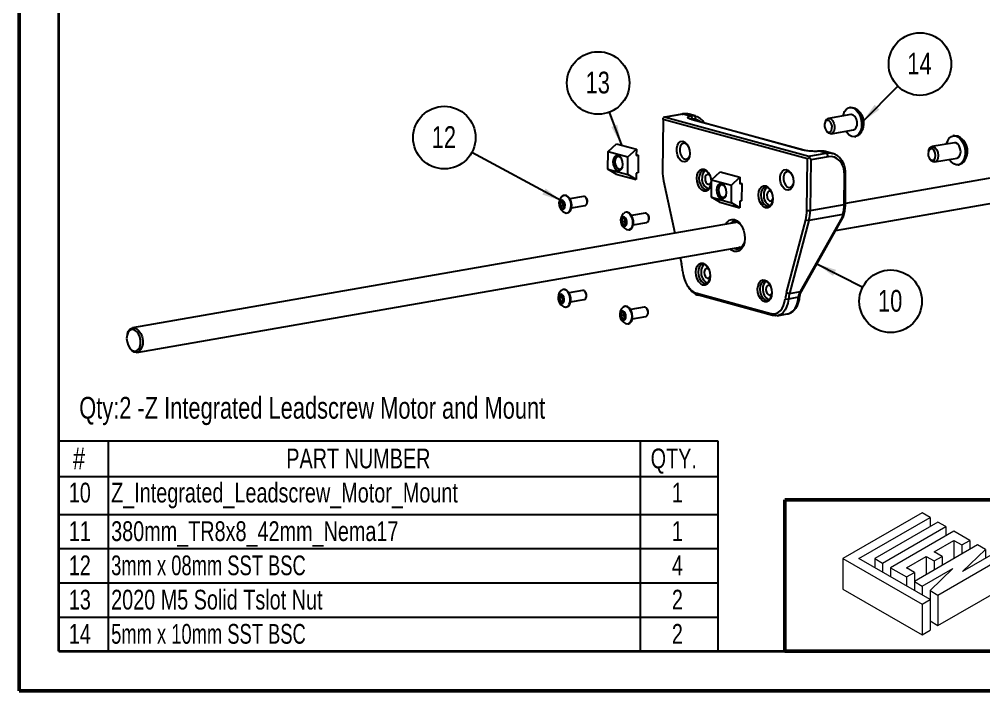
# Model space of a CAD drawing. Header units: millimetres. Extents: x 0 to 279, y 0 to 216.
# Drawn here: x 0 to 155.1, y 0 to 108 of the extents above; entities that cross this region are included whole.
import ezdxf

# ---------------------------------------------------------------- set-up
doc = ezdxf.new("R2010")
doc.units = ezdxf.units.MM
doc.layers.add('PAGE_BORDER', color=7, linetype='Continuous')
doc.layers.add('TITLE_BLOCK_BORDER', color=7, linetype='Continuous')
doc.styles.add('SLDTEXTSTYLE0', font='TXT', dxfattribs={"width": 0.75})
doc.styles.add('SLDTEXTSTYLE2', font='TXT', dxfattribs={"width": 0.694444})
doc.dimstyles.new('SLDDIMSTYLE0', dxfattribs={"dimtxt": 0.18, "dimasz": 3.302, "dimexe": 0, "dimexo": 0.0625, "dimgap": 0, "dimtad": 0, "dimtih": 1, "dimtoh": 1, "dimdec": 0, "dimrnd": 1e-09, "dimzin": 0, "dimdsep": 46, "dimtxsty": 'Standard', "dimsah": 1, "dimcen": 0.09, "dimadec": 0, "dimazin": 0, "dimtfac": 3.302, "dimtdec": 0, "dimtofl": 0, "dimtmove": 0, "dimatfit": 3, "dimfxl": 1, "dimfrac": 2, "dimtolj": 1, "dimtzin": 0, "dimarcsym": 0})

# ---------------------------------------------------------------- blocks, each defined once
blk = doc.blocks.new('Lien3D Logo')
at = {"color": 7, "linetype": 'Continuous', "lineweight": 18}
for p, q in [((10.61, 16.33), (0, 10.21)), ((2.13, 10.21), (11.67, 15.71)), ((11.67, 15.71), (10.61, 16.33)), ((11.67, 15.71), (11.67, 14.49)), ((12.73, 15.1), (4.26, 10.21)), ((5.32, 9.59), (13.8, 14.49)), ((13.8, 14.49), (12.73, 15.1)), ((13.8, 14.49), (13.8, 13.26)), ((14.86, 13.87), (6.38, 8.98)), ((16.99, 12.64), (14.86, 13.87)), ((18.05, 12.03), (9.57, 7.13)), ((12.22, 11.12), (14.86, 12.64)), ((14.86, 12.64), (15.93, 12.03)), ((14.86, 12.64), (14.86, 10.19)), ((15.93, 12.03), (16.99, 12.64)), ((15.93, 12.03), (15.93, 10.8)), ((16.99, 12.64), (16.99, 11.42)), ((19.12, 11.42), (18.05, 12.03)), ((8.51, 8.98), (11.15, 10.5)), ((11.15, 10.5), (12.22, 9.89)), ((11.15, 10.5), (11.15, 8.05)), ((13.28, 10.5), (12.22, 11.12)), ((12.22, 9.89), (13.28, 10.5)), ((13.28, 10.5), (13.28, 9.28)), ((16.04, 8.45), (19.12, 11.42)), ((20.15, 10.82), (16.04, 8.45)), ((19.12, 11.42), (19.12, 10.22)), ((21.21, 10.21), (20.15, 10.82)), ((0, 10.21), (0, 6.12)), ((0, 10.21), (10.61, 4.08)), ((11.67, 4.7), (2.13, 10.21)), ((4.26, 10.21), (4.26, 8.98)), ((4.26, 10.21), (5.32, 9.59)), ((5.32, 9.59), (5.32, 8.36)), ((12.22, 9.89), (12.22, 8.66)), ((12.73, 5.31), (21.21, 10.21)), ((21.21, 10.21), (21.21, 6.12)), ((6.38, 8.98), (8.51, 7.75)), ((6.38, 8.98), (6.38, 7.75)), ((9.57, 8.36), (8.51, 8.98)), ((8.51, 7.75), (9.57, 8.36)), ((9.57, 8.36), (9.57, 7.13)), ((10.64, 6.52), (14.75, 8.89)), ((14.75, 8.89), (11.67, 5.93)), ((8.51, 7.75), (8.51, 6.52)), ((9.57, 7.13), (10.64, 6.52)), ((9.57, 7.13), (9.57, 5.91)), ((10.64, 6.52), (10.64, 5.29)), ((0, 6.12), (10.61, 0)), ((11.67, 5.93), (12.73, 5.31)), ((11.67, 5.93), (11.67, 4.7)), ((12.73, 1.23), (21.21, 6.12)), ((12.73, 5.31), (12.73, 1.23)), ((10.61, 4.08), (11.67, 4.7)), ((10.61, 4.08), (10.61, 0)), ((11.67, 4.7), (11.67, 0.61)), ((11.67, 1.84), (12.73, 1.23)), ((10.61, 0), (11.67, 0.61))]:
    blk.add_line(p, q, dxfattribs=at)
blk = doc.blocks.new('SW_TABLEANNOTATION_18')
at = {"layer": 'TITLE_BLOCK_BORDER', "color": 0}
for p, q in [((0, 0), (0, -33.79)), ((106.01, 0), (0, 0)), ((7.92, 0), (7.92, -5.67)), ((93.49, 0), (93.49, -5.67)), ((106.01, -33.79), (106.01, 0)), ((0, -5.67), (106.01, -5.67)), ((7.92, -5.67), (7.92, -33.79)), ((93.49, -5.67), (93.49, -33.79)), ((0, -11.77), (106.01, -11.77)), ((0, -17.28), (106.01, -17.28)), ((0, -22.78), (106.01, -22.78)), ((0, -28.29), (106.01, -28.29)), ((0, -33.79), (106.01, -33.79))]:
    blk.add_line(p, q, dxfattribs=at)
at = {"layer": 'TITLE_BLOCK_BORDER', "color": 0, "attachment_point": 1}
for s, insert, char_height, style in [('#', (2.28, -1.02), 3.5, 'SLDTEXTSTYLE0'), ('PART NUMBER', (36.58, -1.19), 3.175, 'SLDTEXTSTYLE0'), ('QTY.', (95.17, -1.19), 3.175, 'SLDTEXTSTYLE0'), ('10', (1.61, -6.68), 3.175, 'SLDTEXTSTYLE0'), ('Z_Integrated_Leadscrew_Motor_Mount', (8.42, -6.68), 3.175, 'SLDTEXTSTYLE0'), ('1', (98.58, -6.68), 3.17, 'SLDTEXTSTYLE0'), ('11', (1.61, -12.88), 3.175, 'SLDTEXTSTYLE0'), ('380mm_TR8x8_42mm_Nema17', (8.42, -12.88), 3.175, 'SLDTEXTSTYLE0'), ('1', (98.58, -12.88), 3.17, 'SLDTEXTSTYLE0'), ('12', (1.61, -18.38), 3.175, 'SLDTEXTSTYLE0'), ('3mm x 08mm SST BSC', (8.42, -18.38), 3.175, 'SLDTEXTSTYLE2'), ('4', (98.58, -18.38), 3.17, 'SLDTEXTSTYLE0'), ('13', (1.61, -23.89), 3.175, 'SLDTEXTSTYLE0'), ('2020 M5 Solid Tslot Nut', (8.42, -23.89), 3.175, 'SLDTEXTSTYLE0'), ('2', (98.58, -23.89), 3.17, 'SLDTEXTSTYLE0'), ('14', (1.61, -29.39), 3.175, 'SLDTEXTSTYLE0'), ('5mm x 10mm SST BSC', (8.42, -29.39), 3.175, 'SLDTEXTSTYLE2'), ('2', (98.58, -29.39), 3.17, 'SLDTEXTSTYLE0')]:
    blk.add_mtext(s, dxfattribs=dict(at, insert=insert, char_height=char_height, style=style))
blk = doc.blocks.new('SW_NOTE_135')
at = {"layer": 'TITLE_BLOCK_BORDER', "color": 0}
blk.add_circle((-1.77, 4.71), 5.03, dxfattribs=at)
at = {"layer": 'TITLE_BLOCK_BORDER', "color": 0, "insert": (-1.84, 6.53), "char_height": 3.5, "attachment_point": 2, "style": 'SLDTEXTSTYLE0'}
blk.add_mtext('13', dxfattribs=at)
blk = doc.blocks.new('SW_NOTE_136')
at = {"layer": 'TITLE_BLOCK_BORDER', "color": 0}
blk.add_circle((4.49, -2.27), 5.03, dxfattribs=at)
at = {"layer": 'TITLE_BLOCK_BORDER', "color": 0, "insert": (4.42, -0.45), "char_height": 3.5, "attachment_point": 2, "style": 'SLDTEXTSTYLE0'}
blk.add_mtext('10', dxfattribs=at)
blk = doc.blocks.new('SW_NOTE_137')
at = {"layer": 'TITLE_BLOCK_BORDER', "color": 0}
blk.add_circle((3.55, 3.56), 5.03, dxfattribs=at)
at = {"layer": 'TITLE_BLOCK_BORDER', "color": 0, "insert": (3.48, 5.39), "char_height": 3.5, "attachment_point": 2, "style": 'SLDTEXTSTYLE0'}
blk.add_mtext('14', dxfattribs=at)
blk = doc.blocks.new('SW_NOTE_139')
at = {"layer": 'TITLE_BLOCK_BORDER', "color": 0}
blk.add_circle((-4.42, 2.39), 5.03, dxfattribs=at)
at = {"layer": 'TITLE_BLOCK_BORDER', "color": 0, "insert": (-4.49, 4.22), "char_height": 3.5, "attachment_point": 2, "style": 'SLDTEXTSTYLE0'}
blk.add_mtext('12', dxfattribs=at)

msp = doc.modelspace()

# ---------------------------------------------------------------- linework, layer by layer
at = {"color": 7, "linetype": 'Continuous', "lineweight": 50}
for q in [(0, 215.9), (279.4, 0)]:
    msp.add_line((0, 0), q, dxfattribs=at)
at = {"color": 7, "linetype": 'Continuous', "lineweight": 25}
for p, q in [((133.67, 93.78), (133.51, 93.75)), ((103.51, 91.84), (103.44, 83.55)), ((103.51, 91.84), (103.55, 92.13)), ((126.73, 85.51), (103.51, 91.84)), ((106.58, 92.72), (103.78, 92.23)), ((106.67, 92.72), (103.89, 92.23)), ((103.89, 92.23), (126.94, 85.95)), ((107.76, 92.42), (106.67, 92.72)), ((108.65, 92.41), (107.69, 92.67)), ((126.01, 86.93), (108.08, 91.82)), ((126.14, 86.92), (108.2, 91.81)), ((133.7, 92.64), (130.09, 92.01)), ((129.56, 91.41), (129.51, 91.22)), ((129.7, 90.1), (129.82, 89.94)), ((130.52, 89.55), (134.13, 90.18)), ((134.33, 89.07), (134.48, 89.1)), ((150.32, 89.24), (150.16, 89.21)), ((94.67, 86.69), (96.02, 87.95)), ((96.02, 87.95), (99.22, 87.08)), ((97.87, 85.82), (99.22, 87.08)), ((99.22, 87.08), (99.21, 86.05)), ((146.21, 86.87), (146.16, 86.68)), ((150.35, 88.11), (146.74, 87.48)), ((94.64, 83.86), (94.67, 86.69)), ((94.67, 86.69), (97.87, 85.82)), ((97.84, 82.99), (97.87, 85.82)), ((99.21, 86.19), (99.52, 86.11)), ((99.21, 86.05), (99.52, 86.11)), ((99.52, 86.11), (99.49, 83.28)), ((126.65, 77.23), (126.73, 85.51)), ((126.73, 85.51), (127.05, 85.72)), ((126.94, 85.95), (129.72, 86.43)), ((127.25, 85.37), (127.18, 77.21)), ((130.04, 85.86), (127.25, 85.37)), ((129.72, 86.43), (128.63, 86.73)), ((129.78, 86.65), (129.63, 86.69)), ((130.74, 86.39), (129.78, 86.65)), ((130.74, 86.39), (130.81, 86.37)), ((146.35, 85.57), (146.47, 85.4)), ((147.17, 85.01), (150.78, 85.64)), ((94.64, 83.86), (97.84, 82.99)), ((95.97, 83.07), (94.64, 83.86)), ((164.35, 83.83), (132.83, 78.33)), ((150.98, 84.54), (151.13, 84.56)), ((95.97, 83.07), (99.18, 82.2)), ((99.18, 82.2), (97.84, 82.99)), ((99.19, 83.23), (99.18, 82.2)), ((99.49, 83.28), (99.19, 83.23)), ((111.32, 82.15), (112.67, 83.41)), ((112.67, 83.41), (115.87, 82.54)), ((114.52, 81.28), (115.87, 82.54)), ((115.87, 82.54), (115.86, 81.52)), ((132.65, 78.17), (132.7, 82.91)), ((132.83, 78.25), (132.87, 83)), ((103.6, 81.96), (105.42, 73.55)), ((111.29, 79.33), (111.32, 82.15)), ((111.32, 82.15), (114.52, 81.28)), ((114.49, 78.45), (114.52, 81.28)), ((115.86, 81.65), (116.17, 81.57)), ((115.86, 81.52), (116.17, 81.57)), ((116.17, 81.57), (116.14, 78.74)), ((87.67, 79.64), (87.58, 79.62)), ((90.72, 79.48), (88.54, 79.1)), ((90.82, 79.48), (90.72, 79.48)), ((91.21, 79.15), (91.14, 79.25)), ((111.29, 79.33), (114.49, 78.45)), ((112.62, 78.54), (111.29, 79.33)), ((131.26, 74), (165.03, 79.89)), ((87.4, 78.54), (86.96, 78.46)), ((87.42, 77.97), (86.97, 77.89)), ((87.4, 78.54), (87.42, 77.97)), ((87.42, 77.97), (87.61, 77.77)), ((88.8, 77.62), (90.98, 78)), ((91.3, 78.37), (91.33, 78.49)), ((112.62, 78.54), (115.83, 77.66)), ((115.83, 77.66), (114.49, 78.45)), ((115.84, 78.69), (115.83, 77.66)), ((116.14, 78.74), (115.84, 78.69)), ((127.18, 77.21), (132.65, 78.17)), ((88.07, 76.81), (88.16, 76.83)), ((97.6, 76.93), (97.5, 76.91)), ((100.64, 76.78), (98.46, 76.4)), ((101.14, 76.44), (101.07, 76.54)), ((125.63, 64.19), (132.34, 76.15)), ((125.77, 64.2), (132.47, 76.16)), ((126.65, 77.23), (127.18, 77.21)), ((132.44, 76.55), (126.97, 75.59)), ((132.34, 76.15), (132.44, 76.55)), ((132.52, 76.27), (132.63, 76.67)), ((115.56, 75.32), (18.23, 58.34)), ((97.31, 75.39), (96.86, 75.32)), ((97.32, 75.92), (96.93, 75.86)), ((97.37, 75.93), (97.31, 75.39)), ((97.31, 75.39), (97.53, 75.05)), ((98.72, 74.92), (100.9, 75.3)), ((101.22, 75.66), (101.25, 75.78)), ((123.34, 64.02), (126.46, 75.73)), ((126.97, 75.59), (123.85, 63.88)), ((126.46, 75.73), (126.97, 75.59)), ((97.99, 74.11), (98.09, 74.12)), ((18.92, 54.4), (116.24, 71.38)), ((106.27, 69.64), (106.49, 68.61)), ((87.53, 64.52), (87.44, 64.5)), ((90.58, 64.36), (88.4, 63.98)), ((91.07, 64.03), (91, 64.13)), ((107.53, 64.98), (107.67, 64.78)), ((108.92, 63.89), (120.83, 60.64)), ((109.2, 63.57), (108.92, 63.89)), ((123.34, 64.02), (123.85, 63.88)), ((123.85, 63.88), (125.63, 64.19)), ((87.22, 63.21), (86.78, 63.13)), ((87.38, 62.66), (86.94, 62.59)), ((87.33, 63.43), (87.22, 63.21)), ((87.22, 63.21), (87.38, 62.66)), ((88.65, 62.5), (90.83, 62.88)), ((91.15, 63.25), (91.19, 63.37)), ((121.12, 60.32), (109.2, 63.57)), ((123.16, 63.03), (123.68, 62.96)), ((125.31, 63.25), (123.68, 62.96)), ((125.49, 63.35), (125.51, 63.48)), ((87.93, 61.69), (88.02, 61.71)), ((97.25, 60.74), (97.15, 60.4)), ((97.46, 61.81), (97.36, 61.79)), ((100.5, 61.66), (98.32, 61.28)), ((101, 61.32), (100.93, 61.42)), ((101.08, 60.54), (101.11, 60.66)), ((121.12, 60.32), (120.83, 60.64)), ((121.84, 60.28), (123.47, 60.57)), ((97.15, 60.4), (96.7, 60.32)), ((97.37, 59.89), (96.93, 59.81)), ((97.15, 60.4), (97.37, 59.89)), ((97.85, 58.99), (97.95, 59)), ((98.58, 59.8), (100.76, 60.18)), ((17.38, 57.37), (17.34, 57.21)), ((17.7, 55.16), (17.79, 55.02))]:
    msp.add_line(p, q, dxfattribs=at)
at = {"color": 8, "linetype": 'Continuous', "lineweight": 25}
for p, q in [((108.21, 91.87), (108.1, 91.82)), ((108.71, 91.87), (108.7, 91.68))]:
    msp.add_line(p, q, dxfattribs=at)
at = {"color": 7, "linetype": 'Continuous', "lineweight": 25, "flags": 128}
for points in [[(132.46, 92.43), (132.5, 92.61), (132.7, 93.11), (132.99, 93.49), (133.35, 93.71), (133.75, 93.76), (134.17, 93.64), (134.56, 93.35), (134.91, 92.92), (135.19, 92.38), (135.36, 91.76), (135.44, 91.12), (135.4, 90.5), (135.25, 89.95), (135, 89.51), (134.67, 89.2), (134.28, 89.07), (133.87, 89.1), (133.46, 89.31), (133.09, 89.67), (132.89, 89.96)], [(133.67, 93.78), (133.91, 93.79), (134.33, 93.67), (134.72, 93.38), (135.07, 92.95), (135.34, 92.4), (135.52, 91.79), (135.6, 91.15), (135.56, 90.53), (135.41, 89.98), (135.16, 89.53), (134.83, 89.23), (134.48, 89.1)], [(108.5, 92.45), (108.96, 92.3), (109, 92.28)], [(129.97, 91.68), (129.75, 91.61), (129.58, 91.4), (129.48, 91.09), (129.48, 90.73), (129.56, 90.37), (129.73, 90.07), (129.95, 89.87), (130.18, 89.8), (130.4, 89.88), (130.58, 90.09), (130.67, 90.39), (130.68, 90.75), (130.59, 91.11), (130.43, 91.42), (130.21, 91.62), (129.97, 91.68)], [(130.17, 92.02), (130.48, 91.93), (130.77, 91.67), (130.98, 91.27), (131.1, 90.8), (131.09, 90.32), (130.96, 89.92), (130.74, 89.64), (130.45, 89.54), (130.14, 89.63), (129.85, 89.9), (129.82, 89.94)], [(134.13, 90.18), (134.35, 90.27), (134.57, 90.55), (134.7, 90.95), (134.71, 91.43), (134.59, 91.9), (134.38, 92.3), (134.09, 92.56), (133.78, 92.65), (133.7, 92.64)], [(149.11, 87.89), (149.11, 87.9), (149.28, 88.43), (149.54, 88.85), (149.89, 89.12), (150.28, 89.23), (150.69, 89.16), (151.1, 88.92), (151.46, 88.53), (151.76, 88.02), (151.97, 87.42), (152.08, 86.78), (152.07, 86.15), (151.95, 85.57), (151.73, 85.09), (151.43, 84.74), (151.06, 84.55), (150.65, 84.54), (150.24, 84.69), (149.85, 85.01), (149.54, 85.43)], [(150.32, 89.24), (150.44, 89.26), (150.85, 89.19), (151.26, 88.95), (151.62, 88.56), (151.92, 88.04), (152.13, 87.45), (152.24, 86.81), (152.23, 86.18), (152.11, 85.6), (151.89, 85.12), (151.58, 84.77), (151.21, 84.58), (151.13, 84.56)], [(107.83, 86.38), (107.77, 85.87), (107.59, 85.44), (107.33, 85.15), (107, 85.02), (106.65, 85.07), (106.31, 85.3), (106.02, 85.67), (105.81, 86.15), (105.7, 86.69), (105.7, 87.23), (105.82, 87.71), (106.04, 88.07), (106.34, 88.29), (106.68, 88.33), (107.03, 88.19), (107.36, 87.88), (107.61, 87.45), (107.78, 86.93), (107.83, 86.38)], [(107.49, 87.69), (107.43, 87.76), (107.13, 87.97), (106.83, 88.01), (106.55, 87.87), (106.34, 87.58), (106.23, 87.18), (106.22, 86.71), (106.33, 86.25), (106.53, 85.85), (106.81, 85.57), (107.11, 85.44), (107.4, 85.49), (107.65, 85.7), (107.79, 85.97)], [(126.14, 86.92), (126.09, 86.93), (126.01, 86.93)], [(146.74, 87.13), (146.5, 87.12), (146.3, 86.98), (146.17, 86.71), (146.12, 86.37), (146.16, 86), (146.29, 85.67), (146.49, 85.41), (146.72, 85.28), (146.95, 85.29), (147.15, 85.43), (147.29, 85.7), (147.34, 86.04), (147.29, 86.41), (147.16, 86.74), (146.97, 87), (146.74, 87.13)], [(146.21, 86.87), (146.22, 86.91), (146.4, 87.26), (146.66, 87.46), (146.97, 87.46)], [(146.97, 87.46), (147.27, 87.29), (147.53, 86.95), (147.7, 86.51), (147.76, 86.03), (147.69, 85.58), (147.52, 85.23), (147.25, 85.04), (146.95, 85.03), (146.64, 85.2), (146.47, 85.4)], [(150.78, 85.64), (150.86, 85.66), (151.12, 85.86), (151.3, 86.21), (151.37, 86.66), (151.31, 87.14), (151.14, 87.58), (150.88, 87.92), (150.58, 88.09), (150.35, 88.11)], [(95.45, 85.06), (95.51, 84.58), (95.68, 84.13), (95.94, 83.8), (96.24, 83.62), (96.55, 83.63), (96.81, 83.83), (96.99, 84.17), (97.05, 84.62), (97, 85.11), (96.83, 85.55), (96.57, 85.89), (96.27, 86.06), (95.96, 86.05), (95.7, 85.86), (95.52, 85.51), (95.45, 85.06)], [(96.79, 85.62), (96.68, 85.73), (96.43, 85.88), (96.18, 85.87), (95.96, 85.71), (95.81, 85.42), (95.76, 85.05)], [(132.7, 82.91), (132.65, 83.57), (132.5, 84.18), (132.26, 84.73), (131.93, 85.19), (131.53, 85.54), (131.07, 85.78), (130.56, 85.88), (130.04, 85.86)], [(95.76, 85.05), (95.81, 84.65), (95.95, 84.29), (96.16, 84.01), (96.41, 83.86), (96.67, 83.87), (96.88, 84.03), (97.02, 84.29)], [(111.24, 81.79), (111.18, 81.26), (111.01, 80.81), (110.75, 80.49), (110.42, 80.33), (110.07, 80.34), (109.71, 80.53), (109.39, 80.86), (109.14, 81.32), (108.98, 81.86), (108.93, 82.41), (108.99, 82.94), (109.16, 83.39), (109.42, 83.7), (109.74, 83.87), (110.1, 83.86), (110.46, 83.67), (110.78, 83.34), (111.03, 82.88), (111.19, 82.34), (111.24, 81.79)], [(124.48, 81.84), (124.42, 81.33), (124.24, 80.9), (123.98, 80.61), (123.65, 80.48), (123.3, 80.53), (122.96, 80.76), (122.67, 81.13), (122.46, 81.62), (122.35, 82.16), (122.35, 82.69), (122.47, 83.17), (122.69, 83.54), (122.99, 83.75), (123.33, 83.79), (123.68, 83.65), (124.01, 83.34), (124.26, 82.91), (124.43, 82.39), (124.48, 81.84)], [(110.84, 83.24), (110.78, 83.31), (110.46, 83.58), (110.12, 83.67), (109.79, 83.58), (109.52, 83.31), (109.35, 82.9), (109.28, 82.4), (109.34, 81.87), (109.51, 81.37), (109.77, 80.96), (110.09, 80.69), (110.43, 80.6), (110.76, 80.69), (111.03, 80.95), (111.18, 81.28)], [(111.05, 82.81), (110.98, 82.89), (110.78, 83), (110.59, 82.99), (110.42, 82.87), (110.3, 82.65), (110.26, 82.36)], [(110.26, 82.36), (110.3, 82.05), (110.41, 81.77), (110.57, 81.55), (110.77, 81.44), (110.96, 81.45), (111.13, 81.57), (111.24, 81.76)], [(124.14, 83.15), (124.08, 83.22), (123.78, 83.43), (123.48, 83.47), (123.2, 83.34), (122.99, 83.05), (122.88, 82.64), (122.87, 82.18), (122.98, 81.71), (123.18, 81.31), (123.45, 81.03), (123.76, 80.9), (124.05, 80.95), (124.3, 81.16), (124.44, 81.43)], [(112.1, 80.52), (112.16, 80.04), (112.33, 79.6), (112.59, 79.26), (112.89, 79.08), (113.2, 79.09), (113.46, 79.29), (113.64, 79.64), (113.7, 80.09), (113.65, 80.57), (113.48, 81.01), (113.22, 81.35), (112.92, 81.52), (112.61, 81.51), (112.35, 81.32), (112.17, 80.97), (112.1, 80.52)], [(113.44, 81.08), (113.33, 81.2), (113.08, 81.34), (112.83, 81.33), (112.61, 81.17), (112.46, 80.89), (112.41, 80.51)], [(121.16, 79.08), (121.1, 78.55), (120.93, 78.11), (120.67, 77.79), (120.35, 77.63), (119.99, 77.64), (119.64, 77.82), (119.32, 78.16), (119.07, 78.62), (118.91, 79.15), (118.86, 79.71), (118.92, 80.24), (119.09, 80.68), (119.35, 81), (119.67, 81.16), (120.03, 81.15), (120.38, 80.97), (120.7, 80.63), (120.95, 80.17), (121.11, 79.64), (121.16, 79.08)], [(120.77, 80.53), (120.71, 80.6), (120.39, 80.87), (120.04, 80.96), (119.72, 80.87), (119.45, 80.61), (119.27, 80.2), (119.21, 79.7), (119.26, 79.17), (119.43, 78.66), (119.69, 78.25), (120.02, 77.99), (120.36, 77.89), (120.69, 77.98), (120.95, 78.25), (121.11, 78.58)], [(88.74, 78.06), (88.66, 78.58), (88.47, 79.04), (88.19, 79.4), (87.86, 79.6), (87.53, 79.61), (87.25, 79.45)], [(88.83, 78.07), (88.75, 78.59), (88.56, 79.06), (88.28, 79.42), (87.96, 79.62), (87.67, 79.64)], [(90.98, 78), (91.05, 78.03), (91.2, 78.16), (91.3, 78.38), (91.33, 78.66), (91.28, 78.95), (91.17, 79.21), (91.01, 79.39), (90.82, 79.48)], [(112.41, 80.51), (112.46, 80.11), (112.6, 79.75), (112.81, 79.47), (113.06, 79.32), (113.32, 79.33), (113.53, 79.49), (113.67, 79.75)], [(120.98, 80.1), (120.9, 80.18), (120.71, 80.3), (120.51, 80.29), (120.34, 80.17), (120.23, 79.94), (120.19, 79.65)], [(120.19, 79.65), (120.23, 79.35), (120.33, 79.06), (120.5, 78.85), (120.69, 78.73), (120.89, 78.74), (121.06, 78.86), (121.16, 79.06)], [(87.76, 78.04), (87.72, 78.33), (87.61, 78.59), (87.45, 78.77), (87.26, 78.86), (87.08, 78.84), (86.93, 78.7), (86.83, 78.48), (86.81, 78.21), (86.85, 77.92), (86.96, 77.66), (87.12, 77.47), (87.31, 77.38), (87.49, 77.41), (87.64, 77.54), (87.74, 77.76), (87.76, 78.04)], [(87.7, 76.86), (87.95, 76.8), (88.27, 76.89), (88.53, 77.15), (88.69, 77.56), (88.74, 78.06)], [(88.16, 76.83), (88.37, 76.91), (88.62, 77.17), (88.79, 77.58), (88.83, 78.07)], [(97.68, 75.16), (97.68, 75.45), (97.61, 75.73), (97.47, 75.97), (97.3, 76.12), (97.11, 76.16), (96.94, 76.09), (96.81, 75.92), (96.74, 75.67), (96.74, 75.38), (96.81, 75.1), (96.95, 74.87), (97.12, 74.72), (97.31, 74.67), (97.48, 74.74), (97.61, 74.91), (97.68, 75.16)], [(98.65, 75.03), (98.65, 75.54), (98.53, 76.05), (98.3, 76.48), (98, 76.79), (97.67, 76.92), (97.34, 76.86), (97.18, 76.74)], [(98.74, 75.04), (98.74, 75.56), (98.62, 76.06), (98.4, 76.5), (98.1, 76.8), (97.76, 76.94), (97.6, 76.93)], [(100.86, 76.74), (100.67, 76.78), (100.64, 76.78)], [(100.9, 75.3), (101.04, 75.36), (101.17, 75.54), (101.24, 75.78), (101.24, 76.07), (101.17, 76.35), (101.04, 76.59), (100.86, 76.74)], [(97.63, 74.16), (97.66, 74.15), (98, 74.11), (98.3, 74.26), (98.52, 74.58), (98.65, 75.03)], [(98.09, 74.12), (98.09, 74.12), (98.39, 74.28), (98.62, 74.6), (98.74, 75.04)], [(113.58, 74.97), (113.8, 75.32), (114.16, 75.63), (114.56, 75.78), (115, 75.75), (115.43, 75.54), (115.84, 75.18), (116.18, 74.67), (116.44, 74.07), (116.61, 73.41), (116.66, 72.73)], [(116.08, 74.85), (115.88, 75.07), (115.49, 75.35), (115.08, 75.47), (114.68, 75.4), (114.34, 75.15), (114.29, 75.1)], [(115.03, 75.23), (115.09, 75.28), (115.27, 75.44)], [(116.66, 72.73), (116.59, 72.08), (116.42, 71.51), (116.15, 71.05), (115.8, 70.74), (115.39, 70.6), (114.95, 70.63), (114.52, 70.83), (114.27, 71.03)], [(114.97, 71.16), (115.04, 71.12), (115.45, 71.01), (115.84, 71.08), (116.19, 71.32), (116.47, 71.72), (116.58, 72)], [(116.01, 71.17), (115.79, 71.25), (115.72, 71.29)], [(111.1, 66.67), (111.03, 66.14), (110.87, 65.69), (110.61, 65.37), (110.28, 65.21), (109.93, 65.22), (109.57, 65.41), (109.25, 65.74), (109, 66.2), (108.84, 66.74), (108.79, 67.29), (108.85, 67.82), (109.02, 68.27), (109.28, 68.58), (109.6, 68.75), (109.96, 68.74), (110.32, 68.55), (110.63, 68.22), (110.89, 67.76), (111.04, 67.22), (111.1, 66.67)], [(110.7, 68.12), (110.64, 68.19), (110.32, 68.46), (109.98, 68.55), (109.65, 68.46), (109.38, 68.19), (109.21, 67.78), (109.14, 67.28), (109.2, 66.75), (109.37, 66.25), (109.63, 65.84), (109.95, 65.57), (110.29, 65.48), (110.62, 65.57), (110.89, 65.83), (111.04, 66.16)], [(106.65, 67.53), (106.74, 66.89), (106.9, 66.27), (107.13, 65.69), (107.41, 65.16), (107.74, 64.7), (108.11, 64.33), (108.51, 64.05), (108.92, 63.89)], [(110.91, 67.69), (110.84, 67.77), (110.64, 67.88), (110.45, 67.87), (110.28, 67.75), (110.16, 67.53), (110.12, 67.24)], [(110.12, 67.24), (110.16, 66.93), (110.27, 66.65), (110.43, 66.43), (110.63, 66.32), (110.82, 66.33), (110.99, 66.45), (111.1, 66.64)], [(121.02, 63.96), (120.96, 63.43), (120.79, 62.99), (120.53, 62.67), (120.21, 62.51), (119.85, 62.52), (119.5, 62.7), (119.18, 63.04), (118.93, 63.5), (118.77, 64.03), (118.72, 64.59), (118.78, 65.12), (118.95, 65.56), (119.2, 65.88), (119.53, 66.04), (119.89, 66.03), (120.24, 65.85), (120.56, 65.51), (120.81, 65.05), (120.97, 64.52), (121.02, 63.96)], [(120.62, 65.41), (120.57, 65.48), (120.25, 65.75), (119.9, 65.84), (119.58, 65.75), (119.31, 65.49), (119.13, 65.08), (119.07, 64.58), (119.12, 64.04), (119.29, 63.54), (119.55, 63.13), (119.88, 62.87), (120.22, 62.77), (120.55, 62.86), (120.81, 63.13), (120.97, 63.46)], [(120.84, 64.98), (120.76, 65.06), (120.57, 65.18), (120.37, 65.17), (120.2, 65.05), (120.09, 64.82), (120.05, 64.53)], [(87.54, 62.49), (87.62, 62.74), (87.62, 63.02), (87.54, 63.31), (87.41, 63.54), (87.24, 63.7), (87.05, 63.75), (86.88, 63.68), (86.75, 63.51), (86.67, 63.27), (86.67, 62.98), (86.74, 62.7), (86.88, 62.46), (87.05, 62.31), (87.24, 62.26), (87.41, 62.32), (87.54, 62.49)], [(88.44, 62.13), (88.57, 62.56), (88.59, 63.07), (88.48, 63.58), (88.26, 64.03), (87.97, 64.35), (87.63, 64.5), (87.31, 64.46), (87.11, 64.33)], [(88.53, 62.14), (88.67, 62.58), (88.68, 63.09), (88.57, 63.6), (88.36, 64.05), (88.06, 64.37), (87.73, 64.52), (87.53, 64.52)], [(90.83, 62.88), (90.97, 62.95), (91.1, 63.11), (91.18, 63.36), (91.18, 63.65), (91.11, 63.93), (90.97, 64.16)], [(120.05, 64.53), (120.08, 64.23), (120.19, 63.94), (120.36, 63.73), (120.55, 63.61), (120.75, 63.62), (120.92, 63.74), (121.02, 63.94)], [(88.02, 61.71), (88.3, 61.84), (88.53, 62.14)], [(120.83, 60.64), (121.24, 60.58), (121.64, 60.64), (122.02, 60.81), (122.36, 61.08), (122.65, 61.46), (122.88, 61.92), (123.05, 62.45), (123.16, 63.03)], [(123.68, 62.96), (123.57, 62.32), (123.38, 61.73), (123.12, 61.23), (122.8, 60.81), (122.43, 60.51), (122.01, 60.32), (121.57, 60.26), (121.12, 60.32)], [(97.51, 59.9), (97.55, 60.17), (97.52, 60.46), (97.41, 60.72), (97.26, 60.92), (97.08, 61.03), (96.89, 61.02), (96.73, 60.91), (96.63, 60.7), (96.59, 60.43), (96.62, 60.14), (96.73, 59.87), (96.88, 59.67), (97.07, 59.56), (97.25, 59.57), (97.41, 59.69), (97.51, 59.9)], [(98.45, 59.63), (98.52, 60.12), (98.47, 60.63), (98.3, 61.12), (98.04, 61.51), (97.72, 61.74), (97.39, 61.8), (97.08, 61.66), (97.04, 61.62)], [(98.54, 59.65), (98.62, 60.13), (98.57, 60.65), (98.4, 61.14), (98.14, 61.52), (97.82, 61.76), (97.48, 61.81), (97.46, 61.81)], [(100.82, 61.55), (100.64, 61.65), (100.5, 61.66)], [(100.76, 60.18), (100.81, 60.19), (100.97, 60.31), (101.07, 60.52), (101.11, 60.79), (101.08, 61.08), (100.98, 61.35), (100.82, 61.55)], [(97.49, 59.04), (97.66, 58.99), (97.99, 59.03), (98.26, 59.25), (98.45, 59.63)], [(17.26, 56.64), (17.32, 56.07), (17.49, 55.53), (17.76, 55.07), (18.09, 54.76), (18.46, 54.61), (18.82, 54.65), (19.13, 54.87), (19.36, 55.25), (19.49, 55.75), (19.49, 56.32), (19.38, 56.88), (19.15, 57.38), (18.85, 57.78), (18.49, 58.01), (18.12, 58.07), (17.78, 57.93), (17.51, 57.63), (17.33, 57.18), (17.26, 56.64)], [(17.38, 57.37), (17.53, 57.76), (17.79, 58.11), (18.12, 58.31), (18.5, 58.34), (18.88, 58.19), (19.23, 57.88), (19.53, 57.44), (19.74, 56.9), (19.84, 56.31), (19.84, 55.73), (19.72, 55.21), (19.5, 54.79), (19.2, 54.5), (18.84, 54.39), (18.46, 54.45), (18.09, 54.68), (17.79, 55.02)]]:
    msp.add_lwpolyline(points, dxfattribs=at)
at = {"color": 8, "linetype": 'Continuous', "lineweight": 25, "flags": 128}
for points in [[(106.58, 92.72), (106.61, 92.72), (106.67, 92.72)], [(107.69, 92.67), (107.27, 92.75), (106.67, 92.72)], [(108.2, 91.81), (108.15, 91.82), (108.08, 91.82)], [(129.72, 86.43), (130.32, 86.46), (130.74, 86.39)], [(132.7, 82.91), (132.76, 82.93), (132.82, 82.95), (132.85, 82.96), (132.87, 82.99), (132.87, 83)], [(132.65, 78.17), (132.72, 78.18), (132.77, 78.2), (132.81, 78.22), (132.83, 78.24), (132.83, 78.25)], [(132.34, 76.15), (132.41, 76.17), (132.46, 76.2), (132.5, 76.23), (132.52, 76.27), (132.52, 76.27)], [(132.34, 76.15), (132.39, 76.14), (132.44, 76.14), (132.46, 76.15), (132.47, 76.16)], [(132.44, 76.55), (132.51, 76.56), (132.57, 76.59), (132.6, 76.63), (132.63, 76.67), (132.63, 76.67)], [(125.58, 64.1), (125.63, 64.09), (125.68, 64.09), (125.71, 64.09), (125.71, 64.1)], [(125.63, 64.19), (125.69, 64.18), (125.73, 64.18), (125.76, 64.19), (125.77, 64.2)], [(123.47, 60.57), (123.64, 60.61), (124.06, 60.8), (124.43, 61.1), (124.75, 61.51), (125.01, 62.02), (125.2, 62.6), (125.31, 63.25)], [(125.31, 63.25), (125.38, 63.27), (125.44, 63.29), (125.47, 63.31), (125.49, 63.34), (125.49, 63.35)], [(125.33, 63.38), (125.4, 63.39), (125.45, 63.41), (125.49, 63.44), (125.51, 63.47), (125.51, 63.48)]]:
    msp.add_lwpolyline(points, dxfattribs=at)
at = {"color": 7, "linetype": 'Continuous', "lineweight": 25}
for centre, radius, start, end in [((133.18, 91.28), 2.64, 6.4349, 65.6296), ((107.67, 91.89), 0.534, 358.1353, 80.096), ((108.28, 92.04), 0.462, 338.4702, 61.1813), ((130.29, 91.3), 0.733, 99.2017, 171.3222), ((133.18, 91.28), 2.64, 314.1628, 6.4349), ((149.83, 86.75), 2.64, 359.4664, 65.6296), ((129.46, 85.91), 0.581, 354.4285, 63.0993), ((149.83, 86.75), 2.64, 314.1628, 359.4664), ((110.7, 83.5), 7.26, 179.5667, 192.2491), ((111.47, 82.26), 1.71, 172.3426, 246.0967), ((111.16, 82.6), 1.38, 130.1361, 184.4127), ((121.08, 79.89), 1.38, 130.1361, 184.4127), ((88.36, 78.31), 1.59, 134.1628, 245.6296), ((90.54, 78.69), 0.814, 345.6053, 34.1871), ((121.4, 79.56), 1.71, 172.3426, 246.0967), ((87.76, 78.2), 0.841, 162.116, 201.6524), ((87.24, 78.4), 0.293, 85.2559, 167.5156), ((87.45, 78.03), 0.497, 195.6725, 252.5093), ((87.12, 78.22), 0.497, 15.6725, 72.5093), ((87.33, 77.85), 0.293, 265.2559, 347.5156), ((86.81, 78.04), 0.841, 342.116, 21.6524), ((126.09, 78.19), 6.56, 345.4685, 359.7769), ((98.28, 75.6), 1.59, 134.1628, 245.6296), ((97.15, 75.73), 0.255, 60.4768, 151.3446), ((100.45, 75.98), 0.831, 346.1306, 33.6617), ((120.59, 77.25), 6.06, 345.4685, 359.7769), ((120.62, 77.24), 6.56, 345.4685, 359.7769), ((132.04, 76.4), 0.5, 330.7178, 345.0867), ((97.57, 75.5), 0.731, 150.9755, 194.527), ((97.5, 75.42), 0.649, 189.0088, 236.2366), ((97.27, 75.1), 0.255, 240.4768, 331.3446), ((96.92, 75.41), 0.649, 9.0088, 56.2366), ((96.85, 75.33), 0.731, 330.9755, 14.527), ((98.12, 66.8), 8.56, 4.8812, 12.2028), ((111.02, 67.48), 1.38, 130.1361, 184.4127), ((111.33, 67.14), 1.71, 172.3426, 246.0967), ((120.94, 64.77), 1.38, 130.1361, 184.4127), ((88.22, 63.19), 1.59, 134.1628, 218.0067), ((90.62, 63.96), 0.409, 30.6183, 96.4129), ((90.38, 63.57), 0.831, 346.1233, 33.669), ((110.15, 66.36), 2.94, 212.4068, 251.1886), ((121.26, 64.44), 1.71, 172.3426, 246.0967), ((129.75, 62.33), 6.63, 165.2344, 173.9169), ((129.81, 62.31), 6.16, 165.2344, 173.9169), ((87.25, 63.16), 0.474, 124.2223, 182.9969), ((87.63, 63.09), 0.853, 176.9114, 216.0756), ((87.2, 62.74), 0.304, 210.2922, 290.4286), ((88.22, 63.19), 1.59, 218.0067, 245.6296), ((87.09, 63.27), 0.304, 30.2922, 110.4286), ((87.04, 62.85), 0.474, 304.2223, 2.9969), ((86.66, 62.92), 0.853, 356.9114, 36.0756), ((87.83, 62.34), 0.65, 246.2116, 340.9751), ((131.95, 62.53), 6.67, 172.6994, 173.7866), ((98.14, 60.48), 1.59, 134.1628, 245.6296), ((97.29, 60.41), 0.594, 138.1542, 188.3919), ((97.02, 60.6), 0.263, 41.7697, 130.6414), ((96.66, 60.24), 0.777, 2.7647, 44.5058), ((100.31, 60.86), 0.83, 346.102, 33.6903), ((97.48, 60.36), 0.777, 182.7647, 224.5058), ((97.12, 59.99), 0.263, 221.7697, 310.6414), ((96.85, 60.19), 0.594, 318.1542, 8.3919), ((97.75, 59.78), 0.805, 284.3537, 350.4297)]:
    msp.add_arc(centre, radius, start, end, dxfattribs=at)
at = {"color": 8, "linetype": 'Continuous', "lineweight": 25}
msp.add_arc((108.29, 89.88), 2.03, 49.519, 78.2908, dxfattribs=at)
at = {"color": 7, "linetype": 'Continuous', "lineweight": 25}
for centre, major_axis, ratio, start_param, end_param in [((103.5, 91.68), (0.446, 0.525), 0.445738, 0.205598, 0.990996), ((126.55, 85.39), (0.446, 0.525), 0.445738, 5.703385, 6.488783), ((126.55, 85.39), (0.704, -0.033), 0.692004, 0.025866, 0.811264), ((128.62, 61.7), (1.89, 5.01), 0.707007, 1.329679, 1.350128)]:
    msp.add_ellipse(centre, major_axis=major_axis, ratio=ratio, start_param=start_param, end_param=end_param, dxfattribs=at)
for points, knots in [([(107.69, 92.65), (107.6, 92.68), (107.32, 92.77), (106.94, 92.77), (106.65, 92.73), (106.58, 92.72)], [0, 0, 0, 0, 0.237732, 0.797582, 1, 1, 1, 1]), ([(108.08, 91.82), (107.92, 91.87), (107.6, 91.98), (107.45, 92.16), (107.55, 92.31), (107.71, 92.39), (107.76, 92.42)], [0, 0, 0, 0, 0.2905834, 0.5811639, 0.8717297, 1, 1, 1, 1]), ([(107.76, 92.42), (107.83, 92.44), (108.03, 92.5), (108.31, 92.47), (108.5, 92.45)], [0, 0, 0, 0, 0.3212972, 1, 1, 1, 1]), ([(108.11, 91.84), (108.04, 91.87), (107.92, 91.91), (107.91, 91.92), (107.9, 91.93)], [0, 0, 0, 0, 0.574374, 1, 1, 1, 1]), ([(108.21, 91.81), (108.18, 91.82), (108.14, 91.83), (108.11, 91.84), (108.11, 91.84)], [0, 0, 0, 0, 0.958005, 1, 1, 1, 1]), ([(108.71, 91.87), (108.71, 91.87), (108.57, 91.91), (108.38, 91.93), (108.25, 91.89), (108.21, 91.87)], [0, 0, 0, 0, 0.000036, 0.677894, 1, 1, 1, 1]), ([(110.14, 91.29), (110.1, 91.35), (109.94, 91.62), (109.57, 91.97), (109.2, 92.17), (109.03, 92.27)], [0, 0, 0, 0, 0.143572, 0.588305, 1, 1, 1, 1]), ([(128.63, 86.73), (128.35, 86.72), (127.8, 86.7), (126.96, 86.76), (126.37, 86.84), (126.1, 86.91), (126.01, 86.93)], [0, 0, 0, 0, 0.290565, 0.581129, 0.871691, 1, 1, 1, 1]), ([(129.63, 86.69), (129.54, 86.7), (129.24, 86.75), (128.88, 86.74), (128.63, 86.73)], [0, 0, 0, 0, 0.321623, 1, 1, 1, 1]), ([(132.87, 83), (132.87, 83.14), (132.87, 83.54), (132.75, 84.18), (132.5, 84.87), (132.13, 85.47), (131.66, 85.95), (131.2, 86.25), (130.9, 86.32), (130.81, 86.35)], [0, 0, 0, 0, 0.090492, 0.258465, 0.427016, 0.595202, 0.761886, 0.925915, 1, 1, 1, 1]), ([(87.27, 78.69), (87.25, 78.66), (87.22, 78.61), (87.09, 78.53), (87, 78.48), (86.96, 78.46)], [0, 0, 0, 0, 0.439105, 0.751358, 1, 1, 1, 1]), ([(86.96, 78.46), (86.97, 78.43), (87, 78.35), (87.04, 78.18), (87.01, 78.02), (86.98, 77.92), (86.97, 77.89)], [0, 0, 0, 0, 0.180942, 0.506293, 0.843975, 1, 1, 1, 1]), ([(86.97, 77.89), (87.05, 77.85), (87.17, 77.77), (87.27, 77.65), (87.29, 77.58), (87.3, 77.55)], [0, 0, 0, 0, 0.4391052, 0.7513579, 1, 1, 1, 1]), ([(87.53, 78.47), (87.52, 78.49), (87.5, 78.54), (87.4, 78.61), (87.31, 78.67), (87.27, 78.69)], [0, 0, 0, 0, 0.1532145, 0.6246239, 1, 1, 1, 1]), ([(87.3, 77.55), (87.37, 77.59), (87.5, 77.65), (87.59, 77.73), (87.61, 77.77), (87.61, 77.78)], [0, 0, 0, 0, 0.439105, 0.751358, 1, 1, 1, 1]), ([(132.63, 76.67), (132.66, 76.81), (132.76, 77.21), (132.82, 77.75), (132.83, 78.14), (132.83, 78.25)], [0, 0, 0, 0, 0.281256, 0.808112, 1, 1, 1, 1]), ([(96.93, 75.86), (96.94, 75.83), (96.96, 75.75), (96.97, 75.59), (96.92, 75.43), (96.88, 75.35), (96.86, 75.32)], [0, 0, 0, 0, 0.180942, 0.506293, 0.843975, 1, 1, 1, 1]), ([(96.86, 75.32), (96.93, 75.26), (97.04, 75.16), (97.12, 75), (97.14, 74.92), (97.14, 74.88)], [0, 0, 0, 0, 0.4391052, 0.7513579, 1, 1, 1, 1]), ([(97.28, 75.95), (97.26, 75.95), (97.22, 75.93), (97.07, 75.89), (96.97, 75.87), (96.93, 75.86)], [0, 0, 0, 0, 0.439105, 0.751358, 1, 1, 1, 1]), ([(97.14, 74.88), (97.22, 74.9), (97.35, 74.93), (97.45, 74.96), (97.48, 74.97), (97.49, 74.98)], [0, 0, 0, 0, 0.439105, 0.751358, 1, 1, 1, 1]), ([(97.46, 75.76), (97.44, 75.8), (97.39, 75.87), (97.32, 75.92), (97.28, 75.95)], [0, 0, 0, 0, 0.4592776, 1, 1, 1, 1]), ([(97.49, 74.98), (97.51, 75.01), (97.54, 75.07), (97.55, 75.13), (97.56, 75.17)], [0, 0, 0, 0, 0.451358, 1, 1, 1, 1]), ([(125.33, 63.38), (125.37, 63.58), (125.43, 63.83), (125.55, 64.06), (125.58, 64.1)], [0, 0, 0, 0, 0.821773, 1, 1, 1, 1]), ([(125.53, 63.48), (125.53, 63.53), (125.53, 63.73), (125.62, 63.95), (125.71, 64.1), (125.71, 64.1)], [0, 0, 0, 0, 0.216128, 0.996126, 1, 1, 1, 1]), ([(125.71, 64.1), (125.72, 64.11), (125.74, 64.14), (125.75, 64.17), (125.77, 64.2)], [0, 0, 0, 0, 0.250014, 1, 1, 1, 1]), ([(86.98, 63.55), (86.98, 63.53), (86.98, 63.47), (86.95, 63.35), (86.86, 63.23), (86.8, 63.16), (86.78, 63.13)], [0, 0, 0, 0, 0.180942, 0.506293, 0.843975, 1, 1, 1, 1]), ([(86.78, 63.13), (86.83, 63.06), (86.91, 62.93), (86.95, 62.73), (86.94, 62.63), (86.94, 62.59)], [0, 0, 0, 0, 0.4391052, 0.7513579, 1, 1, 1, 1]), ([(86.94, 62.59), (87.02, 62.57), (87.15, 62.55), (87.26, 62.5), (87.29, 62.47), (87.31, 62.45)], [0, 0, 0, 0, 0.439105, 0.751358, 1, 1, 1, 1]), ([(87.35, 63.42), (87.32, 63.44), (87.28, 63.48), (87.13, 63.53), (87.03, 63.54), (86.98, 63.55)], [0, 0, 0, 0, 0.439105, 0.751358, 1, 1, 1, 1]), ([(87.31, 62.45), (87.33, 62.48), (87.39, 62.55), (87.47, 62.65), (87.49, 62.73), (87.49, 62.75)], [0, 0, 0, 0, 0.224421, 0.710128, 1, 1, 1, 1]), ([(123.45, 60.57), (123.47, 60.57), (123.67, 60.58), (124.03, 60.74), (124.49, 61.05), (124.88, 61.51), (125.19, 62.08), (125.4, 62.7), (125.47, 63.15), (125.49, 63.35)], [0, 0, 0, 0, 0.017435, 0.181076, 0.343638, 0.509426, 0.680582, 0.855793, 1, 1, 1, 1]), ([(96.85, 60.8), (96.85, 60.78), (96.86, 60.71), (96.84, 60.57), (96.78, 60.43), (96.72, 60.35), (96.7, 60.32)], [0, 0, 0, 0, 0.180942, 0.506293, 0.843975, 1, 1, 1, 1]), ([(97.22, 60.78), (97.19, 60.79), (97.14, 60.8), (96.99, 60.81), (96.89, 60.8), (96.85, 60.8)], [0, 0, 0, 0, 0.439105, 0.751358, 1, 1, 1, 1]), ([(97.32, 60.65), (97.32, 60.66), (97.29, 60.7), (97.25, 60.74), (97.22, 60.78)], [0, 0, 0, 0, 0.0848301, 1, 1, 1, 1]), ([(96.7, 60.32), (96.76, 60.25), (96.86, 60.14), (96.92, 59.95), (96.92, 59.86), (96.93, 59.81)], [0, 0, 0, 0, 0.439105, 0.751358, 1, 1, 1, 1]), ([(96.93, 59.81), (97, 59.82), (97.14, 59.82), (97.25, 59.8), (97.28, 59.79), (97.29, 59.79)], [0, 0, 0, 0, 0.439105, 0.751358, 1, 1, 1, 1]), ([(97.29, 59.79), (97.31, 59.81), (97.36, 59.9), (97.42, 59.99), (97.42, 60.05), (97.43, 60.06)], [0, 0, 0, 0, 0.293875, 0.929901, 1, 1, 1, 1])]:
    msp.add_open_spline(points, degree=3, knots=knots, dxfattribs=at)
at = {"layer": 'PAGE_BORDER', "lineweight": 35}
for q in [(6.35, 209.55), (273.05, 6.35)]:
    msp.add_line((6.35, 6.35), q, dxfattribs=at)
at = {"layer": 'TITLE_BLOCK_BORDER'}
msp.add_line((94.85, 93), (96.83, 87.73), dxfattribs=at)
at = {"layer": 'TITLE_BLOCK_BORDER', "lineweight": 50}
for p, q in [((123.09, 30.71), (123.09, 6.35)), ((166.18, 30.71), (123.09, 30.71)), ((166.18, 6.35), (123.09, 6.35))]:
    msp.add_line(p, q, dxfattribs=at)
at = {"layer": 'TITLE_BLOCK_BORDER'}
msp.add_solid([(96.83, 87.73), (96.15, 91), (95.2, 90.64)], dxfattribs=at)

# ---------------------------------------------------------------- block references
for name, p in [('SW_NOTE_137', (141.27, 97.19)), ('SW_NOTE_135', (94.85, 93)), ('SW_NOTE_139', (72.76, 86.54)), ('SW_NOTE_136', (135.61, 64.89)), ('SW_TABLEANNOTATION_18', (6.35, 40.12))]:
    msp.add_blockref(name, p, dxfattribs=at)
at = {"layer": 'TITLE_BLOCK_BORDER', "xscale": 1.2, "yscale": 1.2, "zscale": 1.2}
msp.add_blockref('Lien3D Logo', (132.43, 9), dxfattribs=at)

# ---------------------------------------------------------------- texts
at = {"layer": 'TITLE_BLOCK_BORDER', "insert": (9.64, 47.24), "char_height": 3.5, "attachment_point": 1, "style": 'SLDTEXTSTYLE0'}
msp.add_mtext('Qty:2 -Z Integrated Leadscrew Motor and Mount', dxfattribs=at)

# ---------------------------------------------------------------- leaders
at = {"layer": 'TITLE_BLOCK_BORDER'}
for points in [[(135.57, 91.47), (141.27, 97.19)], [(87.27, 78.69), (72.76, 86.54)], [(128.14, 68.67), (135.61, 64.89)]]:
    msp.add_leader(points, dimstyle='SLDDIMSTYLE0', dxfattribs=at)

doc.saveas('drawing.dxf')
